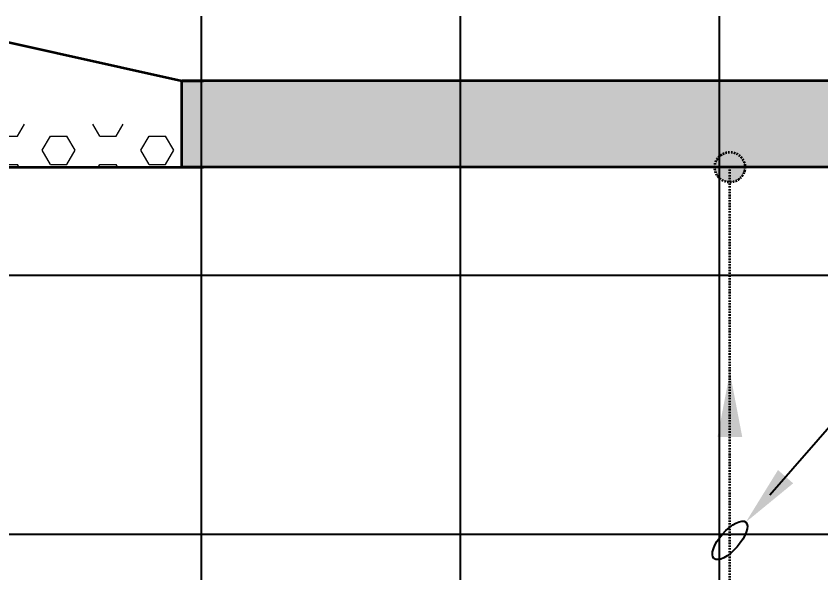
# Model space of a CAD drawing. Extents: x -178977 to 231842, y -29287 to 19916.
# Drawn here: x 25867 to 27731, y -2199 to -910 of the extents above; entities that cross this region are included whole.
import ezdxf
from ezdxf import colors
from ezdxf.entities.mleader import LeaderData, LeaderLine
from ezdxf.math import Vec2, Vec3

# ---------------------------------------------------------------- set-up
doc = ezdxf.new("R2010")
doc.units = 0
doc.header["$LTSCALE"] = 0.25
doc.linetypes.add('DASHDOT', pattern=[25.4, 12.7, -6.35, 0, -6.35])
doc.linetypes.add('HIDDEN', pattern=[9.525, 6.35, -3.175])
doc.layers.add('01-First Floor-FUR$0$FALSE CEILING', color=251, linetype='Continuous')
for name, color, linetype, lineweight in [('E-LITE-CIRC', 6, 'Continuous', 25), ('E-LITE-CLNG-CNDT', 6, 'DASHDOT', 35), ('E-POWR-CLNG-CNDT', 6, 'DASHDOT', 35), ('E-POWR-FLOR-CNDT @ 100', 6, 'HIDDEN', 25), ('T-CABL-TRAY', 60, 'Continuous', 35), ('T-CABL-TRAY-PATT', 253, 'Continuous', 15)]:
    doc.layers.add(name, color=color, linetype=linetype, lineweight=lineweight)
doc.styles.add('DC_SIMPLEX', font='SIMPLEX.shx', dxfattribs={"width": 0.7})

# ---------------------------------------------------------------- blocks, each defined once
blk = doc.blocks.new('01-First Floor-FUR')
at = {"layer": '01-First Floor-FUR$0$FALSE CEILING', "linetype": 'Continuous'}
for p, q in [((26296.4, -2710), (26296.4, -910)), ((26896.4, -2710), (26896.4, -910)), ((27496.4, -2710), (27496.4, -910)), ((8296.4, -1510), (48976, -1510)), ((8296.4, -2110), (48976, -2110))]:
    blk.add_line(p, q, dxfattribs=at)
blk = doc.blocks.new('ARR0W')
at = {"color": 45}
blk.add_ellipse((0, 0), major_axis=(0.4, 0), ratio=0.4, dxfattribs=at)
at = {"color": 45, "ltscale": 0.5}
blk.add_solid([(-1.4, 0.167), (-0.4, 0), (-1.4, -0.167)], dxfattribs=at)
blk = doc.blocks.new('*U92')
blk.add_hatch(color=256).paths.add_polyline_path([(0.287, 0), (0, 1.5), (-0.287, 0)])
blk = doc.blocks.new('*U218')
at = {"layer": 'T-CABL-TRAY-PATT'}
h = blk.add_hatch(dxfattribs=at)
h.set_pattern_fill('HEX', color=256, scale=12, style=0)
h.paths.add_polyline_path([(450, 0), (450, 100), (0, 100), (0, 0)])
for p, q in [((0, 300), (-50, 300)), ((0, 300), (450, 200)), ((450, 200), (500, 200)), ((0, 0), (-50, 0)), ((0, 0), (450, 0)), ((450, 0), (500, 0))]:
    blk.add_line(p, q)
at = {"color": 9}
for p, q in [((0, 0), (0, 300)), ((450, 0), (450, 200))]:
    blk.add_line(p, q, dxfattribs=at)
blk = doc.blocks.new('*U206')
at = {"lineweight": 0}
h = blk.add_hatch(dxfattribs=at)
h.set_pattern_fill('HEX', color=253, scale=8, angle=270, style=0)
h.set_pattern_definition([(270, (2e-10, -10913.563), (43.99409, 8e-13), [25.4, -50.8]), (30, (2e-10, -10913.563), (-21.99705, 38.1), [25.4, -50.8]), (330, (2e-10, -10938.963), (21.99705, 38.1), [25.4, -50.8])])
h.paths.add_polyline_path([(-200, -8350), (0, -8350), (0, 0), (-200, 0)])
at = {"color": 0}
for p, q in [((0, 0), (0, -8350)), ((-200, 0), (-200, -8350)), ((0, -8350), (-200, -8350))]:
    blk.add_line(p, q, dxfattribs=at)

msp = doc.modelspace()

# ---------------------------------------------------------------- hatches: boundary and pattern name
at = {"layer": 'E-POWR-CLNG-CNDT'}
h = msp.add_hatch(color=256, dxfattribs=at)
h.dxf.hatch_style = 1
h.paths.add_polyline_path([(27520.4, -1225, 1), (27520.4, -1295, 1)])

# ---------------------------------------------------------------- linework, layer by layer
msp.add_lwpolyline([(27520.4, -2810), (27520.4, -1260)], dxfattribs=at)
msp.add_circle((27520.4, -1260), 35, dxfattribs=at)

# ---------------------------------------------------------------- block references
at = {"layer": 'E-LITE-CLNG-CNDT'}
msp.add_blockref('01-First Floor-FUR', (0, 0), dxfattribs=at)
at = {"layer": 'E-POWR-FLOR-CNDT @ 100', "xscale": 100, "yscale": 100, "zscale": 100}
msp.add_blockref('*U92', (27520.4, -1885), dxfattribs=at)
at = {"layer": 'T-CABL-TRAY', "linetype": 'Continuous'}
msp.add_blockref('*U218', (25801, -1260, 0), dxfattribs=at)
at = {"layer": 'T-CABL-TRAY', "linetype": 'Continuous', "rotation": 270}
msp.add_blockref('*U206', (34601, -1260), dxfattribs=at)

# ---------------------------------------------------------------- leaders
at = {"layer": 'E-LITE-CIRC'}
ml = msp.add_multileader_mtext('Standard', dxfattribs=at)
ml.set_content('{\\Fdc_el_romans|c0;\\W0.8;TO\\Fromans|c0; \\Fsimplex|c0;PP-\\Fdc_el_romans|c0;F1\\Fsimplex|c0;/M25}', color=256, style='DC_SIMPLEX')
ml.set_leader_properties()
ml.set_arrow_properties(name='ARR0W')
ml.build(insert=Vec2(0, 0))
ml.multileader.update_dxf_attribs({"dogleg_length": 200, "arrow_head_size": 140, "scale": 100})
ctx = ml.context
ctx.base_point, ctx.scale, ctx.char_height, ctx.arrow_head_size, ctx.landing_gap_size, ctx.plane_origin, ctx.plane_x_axis, ctx.plane_y_axis = Vec3(28171.7, -1503.7, 0), 100, 200, 140, 140, Vec3(39864, -8479.7, 0), Vec3(1, 0.000001, 0), Vec3(-0.000001, 1, 0)
notes = []
notes.append((ctx, [(0, (1, 1, 0), (28062.9, -1503.7, 0), (1, 0.000001, 0), 108.8, [(0, [(27520.4, -2124.2, 0)], 0, [])])]))
ctx.mtext.insert, ctx.mtext.text_direction, ctx.mtext.rotation, ctx.mtext.flow_direction = Vec3(28311.7, -1370.3, 0), Vec3(1, 0.000001, 0), 0.000001, 5
for ctx, leaders in notes:
    for number, flags, end, landing, length, lines in leaders:
        leader = LeaderData()
        leader.index, (leader.has_last_leader_line, leader.has_dogleg_vector, leader.attachment_direction) = number, flags
        leader.last_leader_point, leader.dogleg_vector, leader.dogleg_length = Vec3(end), Vec3(landing), length
        for number, points, colour, breaks in lines:
            line = LeaderLine()
            line.index, line.vertices, line.color, line.breaks = number, Vec3.list(points), colors.encode_raw_color(colour), breaks
            leader.lines.append(line)
        ctx.leaders.append(leader)

doc.saveas('drawing.dxf')
